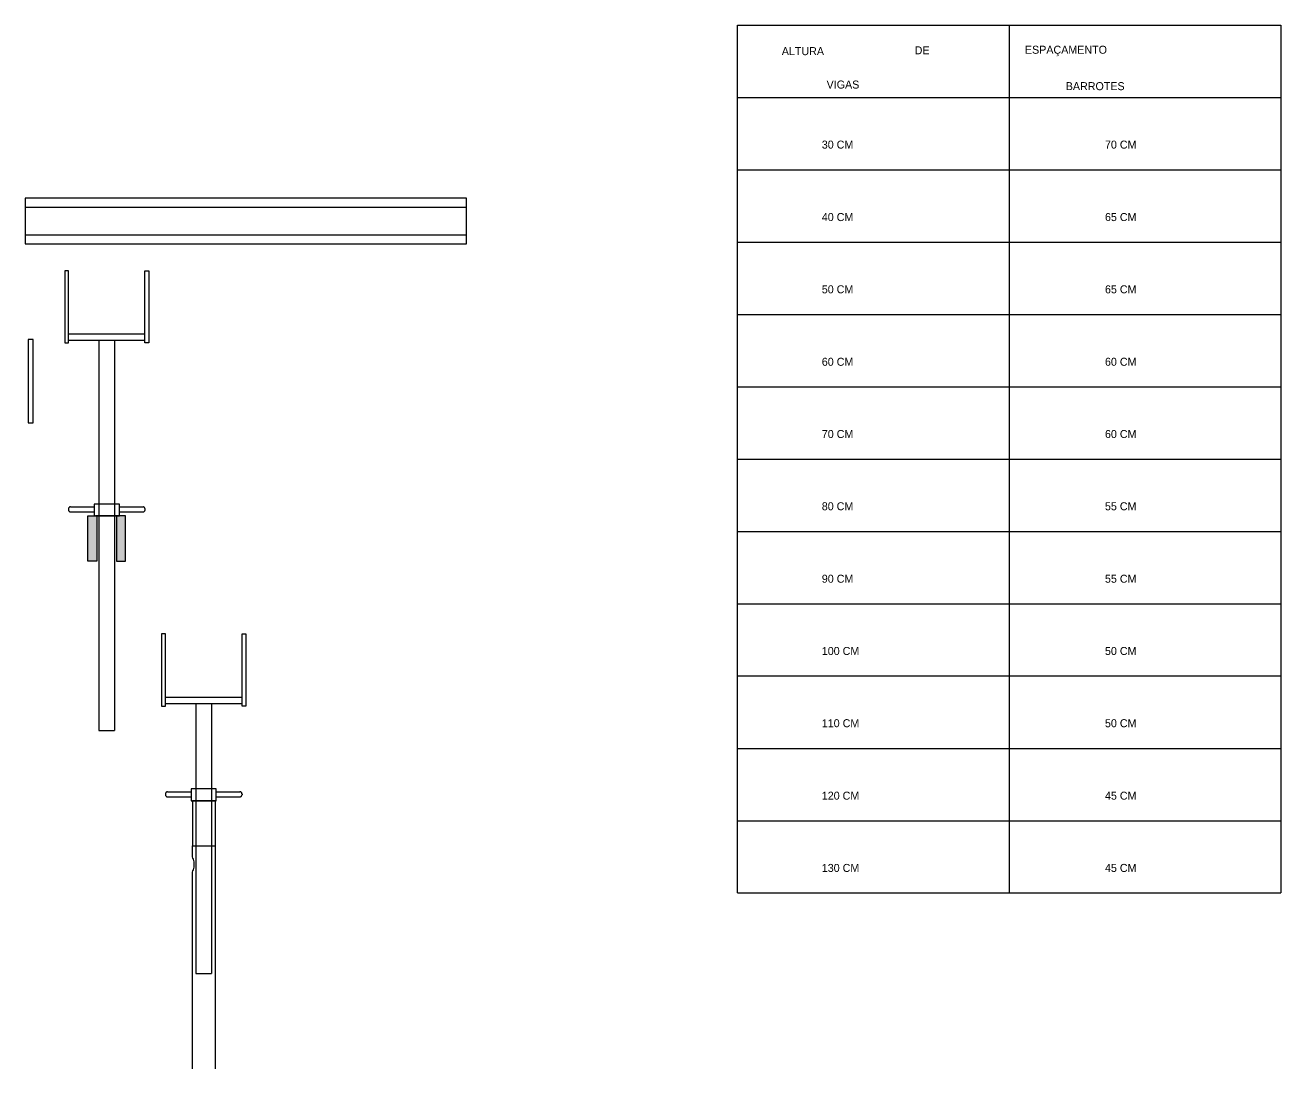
# Model space of a CAD drawing. Header units: metres. Extents: x -9779 to -7572, y 14254 to 15562.
# Drawn here: x -9779 to -9152, y 15041 to 15562 of the extents above; entities that cross this region are included whole.
import ezdxf

# ---------------------------------------------------------------- set-up
doc = ezdxf.new("R2010")
doc.units = ezdxf.units.M
for name, color, linetype in [('BARRA DE ANCORAGEM', 7, 'Continuous'), ('Escoras', 2, 'Continuous'), ('Forcador', 251, 'Continuous'), ('GARFOS', 7, 'Continuous'), ('Perfil Metálico', 251, 'Continuous')]:
    doc.layers.add(name, color=color, linetype=linetype)

msp = doc.modelspace()

# ---------------------------------------------------------------- hatches: boundary and pattern name
at = {"layer": 'Perfil Metálico'}
h = msp.add_hatch(color=8, dxfattribs=at)
h.dxf.hatch_style = 1
h.paths.add_polyline_path([(-9747.6, 15294.3), (-9743.1, 15294.3), (-9743.1, 15317.1), (-9747.6, 15317.1)])
h = msp.add_hatch(color=8, dxfattribs=at)
h.dxf.hatch_style = 1
h.paths.add_polyline_path([(-9733.3, 15294.3), (-9728.8, 15294.3), (-9728.8, 15317.1), (-9733.3, 15317.1)])

# ---------------------------------------------------------------- linework, layer by layer
at = {"layer": 'BARRA DE ANCORAGEM'}
msp.add_lwpolyline([(-9775, 15363.5), (-9775, 15405.1), (-9777.4, 15405.1), (-9777.4, 15363.5)], close=True, dxfattribs=at)
at = {"layer": 'Escoras'}
for p, q in [((-9732.6, 15317.1), (-9743.8, 15317.1)), ((-9684.1, 15174.7), (-9695.4, 15174.7)), ((-9695.4, 15174.7), (-9695.4, 15152.2)), ((-9684.1, 15174.7), (-9684.1, 15040.7)), ((-9695.4, 15152.2), (-9684.1, 15152.2)), ((-9695.4, 15146.6), (-9695.4, 15152.2)), ((-9695.11, 15146.02), (-9695.38, 15146.62)), ((-9694.88, 15145.4), (-9695.11, 15146.02)), ((-9694.7, 15144.77), (-9694.88, 15145.4)), ((-9694.57, 15144.12), (-9694.7, 15144.77)), ((-9694.49, 15143.46), (-9694.57, 15144.12)), ((-9694.57, 15141.48), (-9694.49, 15142.14)), ((-9694.47, 15142.8), (-9694.49, 15143.46)), ((-9694.49, 15142.14), (-9694.47, 15142.8)), ((-9695.4, 15040.7), (-9695.4, 15139)), ((-9695.38, 15138.97), (-9695.11, 15139.58)), ((-9695.11, 15139.58), (-9694.88, 15140.2)), ((-9694.88, 15140.2), (-9694.7, 15140.83)), ((-9694.7, 15140.83), (-9694.57, 15141.48))]:
    msp.add_line(p, q, dxfattribs=at)
at = {"layer": 'Forcador'}
for p, q in [((-9757.3, 15408), (-9719.1, 15408)), ((-9757.3, 15404.8), (-9719.1, 15404.8)), ((-9742.1, 15404.8), (-9742.1, 15294.3)), ((-9734.3, 15404.8), (-9734.3, 15294.3)), ((-9757.32, 15320.61), (-9757.33, 15320.47)), ((-9757.33, 15320.02), (-9757.32, 15319.89)), ((-9757.3, 15320.74), (-9757.32, 15320.61)), ((-9757.32, 15319.89), (-9757.3, 15319.76)), ((-9757.26, 15320.86), (-9757.3, 15320.74)), ((-9757.3, 15320.5), (-9757.3, 15320)), ((-9757.3, 15319.76), (-9757.26, 15319.64)), ((-9757.2, 15320.98), (-9757.26, 15320.86)), ((-9757.26, 15319.64), (-9757.2, 15319.52)), ((-9757.12, 15321.09), (-9757.2, 15320.98)), ((-9757.2, 15319.52), (-9757.12, 15319.41)), ((-9757.04, 15321.19), (-9757.12, 15321.09)), ((-9757.12, 15319.41), (-9757.04, 15319.31)), ((-9756.94, 15321.28), (-9757.04, 15321.19)), ((-9757.04, 15319.31), (-9756.94, 15319.22)), ((-9756.83, 15321.35), (-9756.94, 15321.28)), ((-9756.94, 15319.22), (-9756.83, 15319.15)), ((-9756.71, 15321.41), (-9756.83, 15321.35)), ((-9756.83, 15319.15), (-9756.71, 15319.09)), ((-9756.58, 15321.45), (-9756.71, 15321.41)), ((-9756.71, 15319.09), (-9756.58, 15319.05)), ((-9756.45, 15321.48), (-9756.58, 15321.45)), ((-9756.58, 15319.05), (-9756.45, 15319.02)), ((-9756.32, 15321.49), (-9756.45, 15321.48)), ((-9756.45, 15319.02), (-9756.32, 15319.01)), ((-9756.3, 15321.5), (-9744.5, 15321.5)), ((-9756.3, 15319), (-9744.5, 15319)), ((-9731.9, 15321.5), (-9720.1, 15321.5)), ((-9731.9, 15319), (-9720.1, 15319)), ((-9719.96, 15321.48), (-9720.09, 15321.49)), ((-9720.09, 15319.01), (-9719.96, 15319.02)), ((-9719.83, 15321.45), (-9719.96, 15321.48)), ((-9719.96, 15319.02), (-9719.83, 15319.05)), ((-9719.71, 15321.41), (-9719.83, 15321.45)), ((-9719.83, 15319.05), (-9719.71, 15319.09)), ((-9719.59, 15321.35), (-9719.71, 15321.41)), ((-9719.71, 15319.09), (-9719.59, 15319.15)), ((-9719.48, 15321.28), (-9719.59, 15321.35)), ((-9719.59, 15319.15), (-9719.48, 15319.22)), ((-9719.38, 15321.19), (-9719.48, 15321.28)), ((-9719.48, 15319.22), (-9719.38, 15319.31)), ((-9719.29, 15321.09), (-9719.38, 15321.19)), ((-9719.38, 15319.31), (-9719.29, 15319.41)), ((-9719.22, 15320.98), (-9719.29, 15321.09)), ((-9719.29, 15319.41), (-9719.22, 15319.52)), ((-9719.16, 15320.86), (-9719.22, 15320.98)), ((-9719.22, 15319.52), (-9719.16, 15319.64)), ((-9719.12, 15320.74), (-9719.16, 15320.86)), ((-9719.16, 15319.64), (-9719.12, 15319.76)), ((-9719.09, 15320.61), (-9719.12, 15320.74)), ((-9719.12, 15319.76), (-9719.09, 15319.89)), ((-9719.1, 15320.5), (-9719.1, 15320)), ((-9719.08, 15320.47), (-9719.09, 15320.61)), ((-9719.09, 15319.89), (-9719.08, 15320.02)), ((-9742.1, 15294.3), (-9742.1, 15271.5)), ((-9734.3, 15294.3), (-9734.3, 15271.5)), ((-9742.1, 15271.5), (-9742.1, 15209.8)), ((-9734.3, 15271.5), (-9734.3, 15209.8)), ((-9708.9, 15226.5), (-9670.6, 15226.5)), ((-9708.9, 15223.3), (-9670.6, 15223.3)), ((-9693.7, 15223.3), (-9693.7, 15088.3)), ((-9685.8, 15223.3), (-9685.8, 15088.3)), ((-9742.1, 15209.8), (-9734.3, 15209.8)), ((-9708.9, 15178.1), (-9708.9, 15177.7)), ((-9708.87, 15178.26), (-9708.88, 15178.12)), ((-9708.88, 15177.67), (-9708.87, 15177.54)), ((-9708.85, 15178.39), (-9708.87, 15178.26)), ((-9708.87, 15177.54), (-9708.85, 15177.41)), ((-9708.8, 15178.51), (-9708.85, 15178.39)), ((-9708.85, 15177.41), (-9708.8, 15177.29)), ((-9708.74, 15178.63), (-9708.8, 15178.51)), ((-9708.8, 15177.29), (-9708.74, 15177.17)), ((-9708.67, 15178.74), (-9708.74, 15178.63)), ((-9708.74, 15177.17), (-9708.67, 15177.06)), ((-9708.58, 15178.84), (-9708.67, 15178.74)), ((-9708.67, 15177.06), (-9708.58, 15176.96)), ((-9708.48, 15178.93), (-9708.58, 15178.84)), ((-9708.58, 15176.96), (-9708.48, 15176.87)), ((-9708.37, 15179), (-9708.48, 15178.93)), ((-9708.48, 15176.87), (-9708.37, 15176.8)), ((-9708.26, 15179.06), (-9708.37, 15179)), ((-9708.37, 15176.8), (-9708.26, 15176.74)), ((-9708.13, 15179.1), (-9708.26, 15179.06)), ((-9708.26, 15176.74), (-9708.13, 15176.7)), ((-9708, 15179.13), (-9708.13, 15179.1)), ((-9708.13, 15176.7), (-9708, 15176.67)), ((-9707.87, 15179.14), (-9708, 15179.13)), ((-9708, 15176.67), (-9707.87, 15176.66)), ((-9707.9, 15179.1), (-9696.1, 15179.1)), ((-9707.9, 15176.7), (-9696.1, 15176.7)), ((-9683.5, 15179.1), (-9671.6, 15179.1)), ((-9683.5, 15176.7), (-9671.6, 15176.7)), ((-9671.51, 15179.13), (-9671.64, 15179.14)), ((-9671.64, 15176.66), (-9671.51, 15176.67)), ((-9671.38, 15179.1), (-9671.51, 15179.13)), ((-9671.51, 15176.67), (-9671.38, 15176.7)), ((-9671.26, 15179.06), (-9671.38, 15179.1)), ((-9671.38, 15176.7), (-9671.26, 15176.74)), ((-9671.14, 15179), (-9671.26, 15179.06)), ((-9671.26, 15176.74), (-9671.14, 15176.8)), ((-9671.03, 15178.93), (-9671.14, 15179)), ((-9671.14, 15176.8), (-9671.03, 15176.87)), ((-9670.93, 15178.84), (-9671.03, 15178.93)), ((-9671.03, 15176.87), (-9670.93, 15176.96)), ((-9670.84, 15178.74), (-9670.93, 15178.84)), ((-9670.93, 15176.96), (-9670.84, 15177.06)), ((-9670.77, 15178.63), (-9670.84, 15178.74)), ((-9670.84, 15177.06), (-9670.77, 15177.17)), ((-9670.71, 15178.51), (-9670.77, 15178.63)), ((-9670.77, 15177.17), (-9670.71, 15177.29)), ((-9670.66, 15178.39), (-9670.71, 15178.51)), ((-9670.71, 15177.29), (-9670.66, 15177.41)), ((-9670.64, 15178.26), (-9670.66, 15178.39)), ((-9670.66, 15177.41), (-9670.64, 15177.54)), ((-9670.63, 15178.12), (-9670.64, 15178.26)), ((-9670.64, 15177.54), (-9670.63, 15177.67)), ((-9670.6, 15178.1), (-9670.6, 15177.7)), ((-9693.7, 15088.3), (-9685.8, 15088.3))]:
    msp.add_line(p, q, dxfattribs=at)
for points in [[(-9759.2, 15439.5), (-9759.2, 15403.5), (-9757.3, 15403.5), (-9757.3, 15439.5)], [(-9717.2, 15439.5), (-9717.2, 15403.5), (-9719.1, 15403.5), (-9719.1, 15439.5)], [(-9744.5, 15322.9), (-9744.5, 15317.1), (-9731.9, 15317.1), (-9731.9, 15322.9)], [(-9710.8, 15258), (-9710.8, 15222), (-9708.9, 15222), (-9708.9, 15258)], [(-9668.7, 15258), (-9668.7, 15222), (-9670.6, 15222), (-9670.6, 15258)], [(-9696.1, 15180.6), (-9696.1, 15174.7), (-9683.5, 15174.7), (-9683.5, 15180.6)]]:
    msp.add_lwpolyline(points, close=True, dxfattribs=at)
at = {"layer": 'GARFOS'}
for p, q in [((-9423.1, 15128.6), (-9423.1, 15562.2)), ((-9423.1, 15562.2), (-9151.5, 15562.2)), ((-9287.3, 15562.2), (-9287.3, 15128.6)), ((-9151.5, 15562.2), (-9151.5, 15128.6)), ((-9423.1, 15526.1), (-9151.5, 15526.1)), ((-9423.1, 15526.1), (-9151.5, 15526.1)), ((-9423.1, 15489.9), (-9151.5, 15489.9)), ((-9423.1, 15453.8), (-9151.5, 15453.8)), ((-9423.1, 15417.6), (-9151.5, 15417.6)), ((-9423.1, 15381.5), (-9151.5, 15381.5)), ((-9423.1, 15345.4), (-9151.5, 15345.4)), ((-9423.1, 15309.2), (-9151.5, 15309.2)), ((-9423.1, 15273.1), (-9151.5, 15273.1)), ((-9423.1, 15237), (-9151.5, 15237)), ((-9423.1, 15200.8), (-9151.5, 15200.8)), ((-9423.1, 15164.7), (-9151.5, 15164.7)), ((-9423.1, 15128.6), (-9151.5, 15128.6))]:
    msp.add_line(p, q, dxfattribs=at)
at = {"layer": 'Perfil Metálico'}
for p, q in [((-9779, 15471.3), (-9558.5, 15471.3)), ((-9779, 15457.5), (-9558.5, 15457.5))]:
    msp.add_line(p, q, dxfattribs=at)
for points in [[(-9779, 15453), (-9558.5, 15453), (-9558.5, 15475.8), (-9779, 15475.8)], [(-9743.1, 15294.3), (-9747.6, 15294.3), (-9747.6, 15317.1), (-9743.1, 15317.1)], [(-9733.3, 15294.3), (-9728.8, 15294.3), (-9728.8, 15317.1), (-9733.3, 15317.1)]]:
    msp.add_lwpolyline(points, close=True, dxfattribs=at)

# ---------------------------------------------------------------- texts
at = {"layer": 'GARFOS'}
for s, p in [('ALTURA   ', (-9400.9, 15547.2)), ('DE', (-9334.5, 15547.6)), ('ESPAÇAMENTO', (-9279.4, 15547.9)), ('VIGAS', (-9378.5, 15530.5)), ('BARROTES', (-9259, 15529.7)), ('30 CM', (-9380.9, 15500.5)), ('70 CM', (-9239.4, 15500.5)), ('40 CM', (-9380.9, 15464.3)), ('65 CM', (-9239.4, 15464.3)), ('50 CM', (-9380.9, 15428.2)), ('65 CM', (-9239.4, 15428.2)), ('60 CM', (-9380.9, 15392)), ('60 CM', (-9239.4, 15392)), ('70 CM', (-9380.9, 15355.9)), ('60 CM', (-9239.4, 15355.9)), ('80 CM', (-9380.9, 15319.8)), ('55 CM', (-9239.4, 15319.8)), ('90 CM', (-9380.9, 15283.6)), ('55 CM', (-9239.4, 15283.6)), ('100 CM', (-9380.9, 15247.5)), ('50 CM', (-9239.4, 15247.5)), ('110 CM', (-9380.9, 15211.4)), ('50 CM', (-9239.4, 15211.4)), ('120 CM', (-9380.9, 15175.2)), ('45 CM', (-9239.4, 15175.2)), ('130 CM', (-9380.9, 15139.1)), ('45 CM', (-9239.4, 15139.1))]:
    msp.add_text(s, height=4, dxfattribs=at).set_placement(p)

doc.saveas('drawing.dxf')
